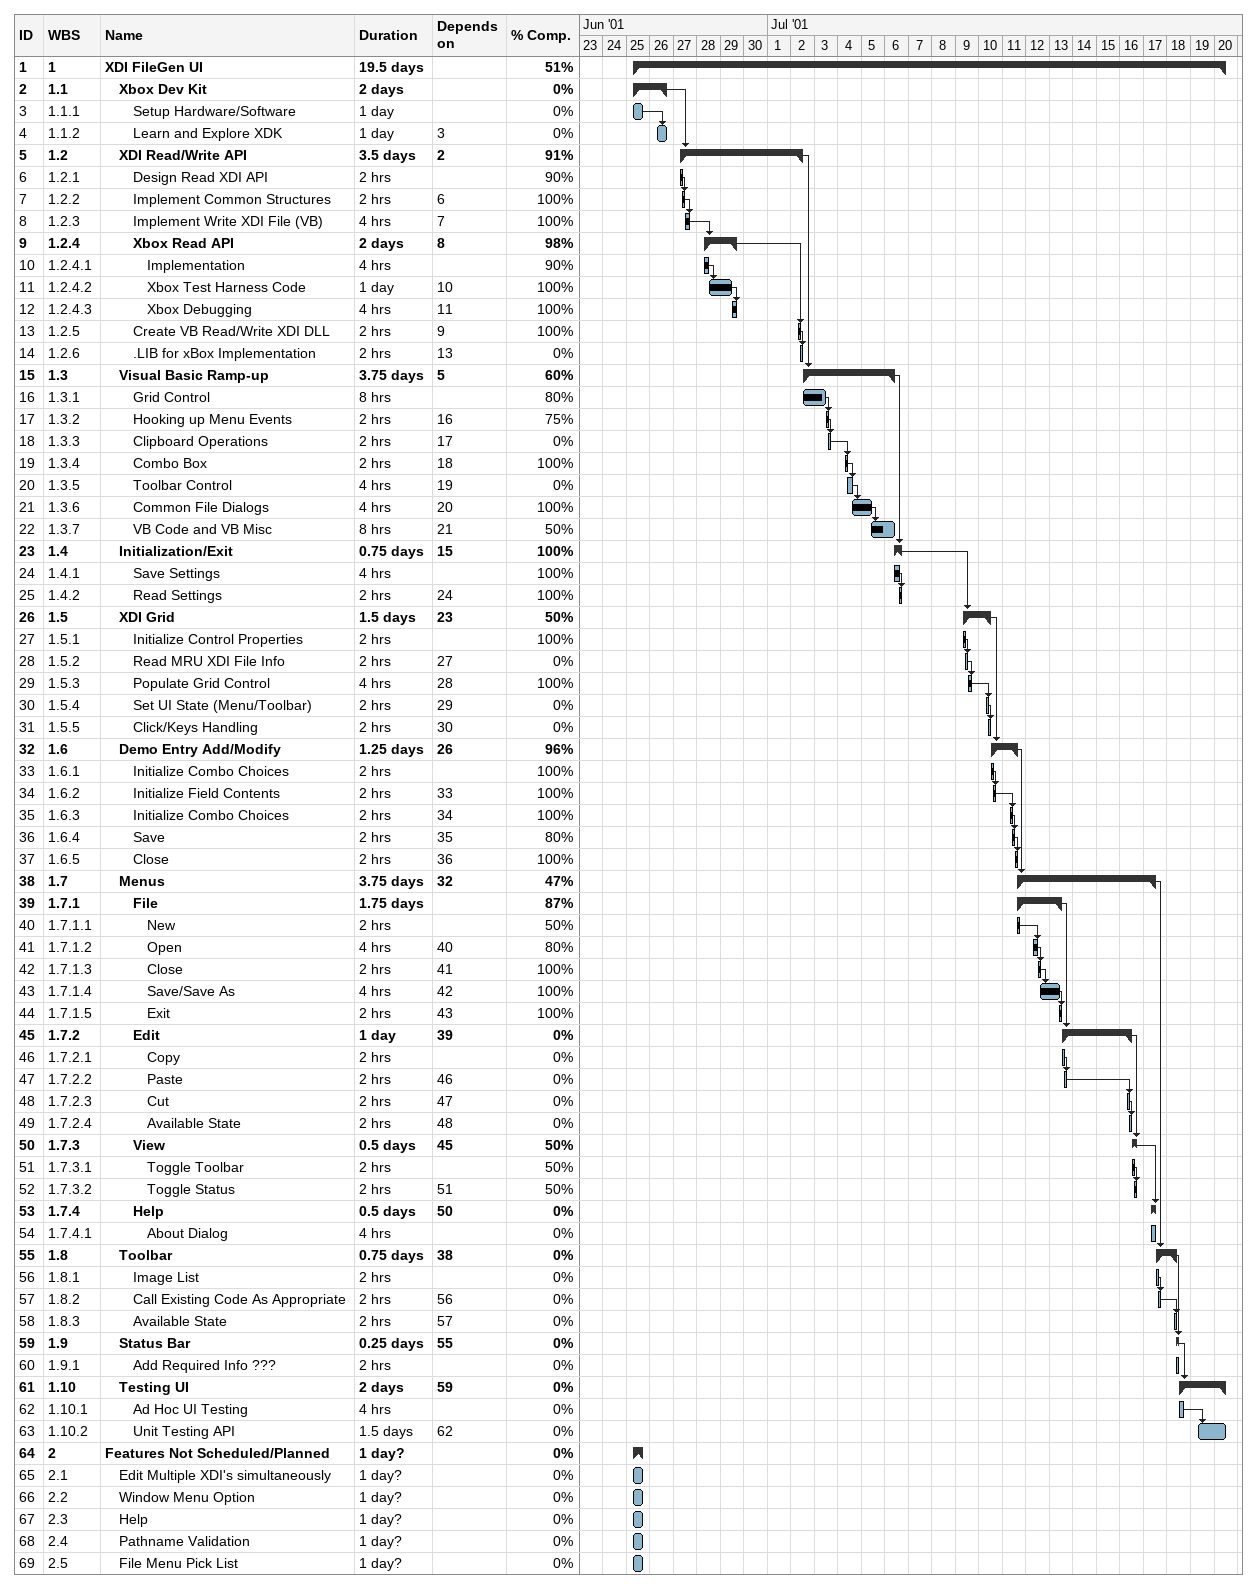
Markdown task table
| ID | WBS | Task | Duration | Start | Finish | Predecessors | % complete |
|---|---|---|---|---|---|---|---|
| 1 | 1 | **XDI FileGen UI** | 19.5d | 2001-06-25 | 2001-07-20 |  | 51 |
| 2 | 1.1 | **Xbox Dev Kit** | 2d | 2001-06-25 | 2001-06-26 |  | 0 |
| 3 | 1.1.1 | Setup Hardware/Software | 1d | 2001-06-25 | 2001-06-25 |  | 0 |
| 4 | 1.1.2 | Learn and Explore XDK | 1d | 2001-06-26 | 2001-06-26 | 3 | 0 |
| 5 | 1.2 | **XDI Read/Write API** | 3.5d | 2001-06-27 | 2001-07-02 | 2 | 91 |
| 6 | 1.2.1 | Design Read XDI API | 2h | 2001-06-27 | 2001-06-27 |  | 90 |
| 7 | 1.2.2 | Implement Common Structures | 2h | 2001-06-27 | 2001-06-27 | 6 | 100 |
| 8 | 1.2.3 | Implement Write XDI File (VB) | 4h | 2001-06-27 | 2001-06-27 | 7 | 100 |
| 9 | 1.2.4 | **Xbox Read API** | 2d | 2001-06-28 | 2001-06-29 | 8 | 98 |
| 10 | 1.2.4.1 | Implementation | 4h | 2001-06-28 | 2001-06-28 |  | 90 |
| 11 | 1.2.4.2 | Xbox Test Harness Code | 1d | 2001-06-28 | 2001-06-29 | 10 | 100 |
| 12 | 1.2.4.3 | Xbox Debugging | 4h | 2001-06-29 | 2001-06-29 | 11 | 100 |
| 13 | 1.2.5 | Create VB Read/Write XDI DLL | 2h | 2001-07-02 | 2001-07-02 | 9 | 100 |
| 14 | 1.2.6 | .LIB for xBox Implementation | 2h | 2001-07-02 | 2001-07-02 | 13 | 0 |
| 15 | 1.3 | **Visual Basic Ramp-up** | 3.75d | 2001-07-02 | 2001-07-06 | 5 | 60 |
| 16 | 1.3.1 | Grid Control | 8h | 2001-07-02 | 2001-07-03 |  | 80 |
| 17 | 1.3.2 | Hooking up Menu Events | 2h | 2001-07-03 | 2001-07-03 | 16 | 75 |
| 18 | 1.3.3 | Clipboard Operations | 2h | 2001-07-03 | 2001-07-03 | 17 | 0 |
| 19 | 1.3.4 | Combo Box | 2h | 2001-07-04 | 2001-07-04 | 18 | 100 |
| 20 | 1.3.5 | Toolbar Control | 4h | 2001-07-04 | 2001-07-04 | 19 | 0 |
| 21 | 1.3.6 | Common File Dialogs | 4h | 2001-07-04 | 2001-07-05 | 20 | 100 |
| 22 | 1.3.7 | VB Code and VB Misc | 8h | 2001-07-05 | 2001-07-06 | 21 | 50 |
| 23 | 1.4 | **Initialization/Exit** | 0.75d | 2001-07-06 | 2001-07-06 | 15 | 100 |
| 24 | 1.4.1 | Save Settings | 4h | 2001-07-06 | 2001-07-06 |  | 100 |
| 25 | 1.4.2 | Read Settings | 2h | 2001-07-06 | 2001-07-06 | 24 | 100 |
| 26 | 1.5 | **XDI Grid** | 1.5d | 2001-07-09 | 2001-07-10 | 23 | 50 |
| 27 | 1.5.1 | Initialize Control Properties | 2h | 2001-07-09 | 2001-07-09 |  | 100 |
| 28 | 1.5.2 | Read MRU XDI File Info | 2h | 2001-07-09 | 2001-07-09 | 27 | 0 |
| 29 | 1.5.3 | Populate Grid Control | 4h | 2001-07-09 | 2001-07-09 | 28 | 100 |
| 30 | 1.5.4 | Set UI State (Menu/Toolbar) | 2h | 2001-07-10 | 2001-07-10 | 29 | 0 |
| 31 | 1.5.5 | Click/Keys Handling | 2h | 2001-07-10 | 2001-07-10 | 30 | 0 |
| 32 | 1.6 | **Demo Entry Add/Modify** | 1.25d | 2001-07-10 | 2001-07-11 | 26 | 96 |
| 33 | 1.6.1 | Initialize Combo Choices | 2h | 2001-07-10 | 2001-07-10 |  | 100 |
| 34 | 1.6.2 | Initialize Field Contents | 2h | 2001-07-10 | 2001-07-10 | 33 | 100 |
| 35 | 1.6.3 | Initialize Combo Choices | 2h | 2001-07-11 | 2001-07-11 | 34 | 100 |
| 36 | 1.6.4 | Save | 2h | 2001-07-11 | 2001-07-11 | 35 | 80 |
| 37 | 1.6.5 | Close | 2h | 2001-07-11 | 2001-07-11 | 36 | 100 |
| 38 | 1.7 | **Menus** | 3.75d | 2001-07-11 | 2001-07-17 | 32 | 47 |
| 39 | 1.7.1 | **File** | 1.75d | 2001-07-11 | 2001-07-13 |  | 87 |
| 40 | 1.7.1.1 | New | 2h | 2001-07-11 | 2001-07-11 |  | 50 |
| 41 | 1.7.1.2 | Open | 4h | 2001-07-12 | 2001-07-12 | 40 | 80 |
| 42 | 1.7.1.3 | Close | 2h | 2001-07-12 | 2001-07-12 | 41 | 100 |
| 43 | 1.7.1.4 | Save/Save As | 4h | 2001-07-12 | 2001-07-13 | 42 | 100 |
| 44 | 1.7.1.5 | Exit | 2h | 2001-07-13 | 2001-07-13 | 43 | 100 |
| 45 | 1.7.2 | **Edit** | 1d | 2001-07-13 | 2001-07-16 | 39 | 0 |
| 46 | 1.7.2.1 | Copy | 2h | 2001-07-13 | 2001-07-13 |  | 0 |
| 47 | 1.7.2.2 | Paste | 2h | 2001-07-13 | 2001-07-13 | 46 | 0 |
| 48 | 1.7.2.3 | Cut | 2h | 2001-07-16 | 2001-07-16 | 47 | 0 |
| 49 | 1.7.2.4 | Available State | 2h | 2001-07-16 | 2001-07-16 | 48 | 0 |
| 50 | 1.7.3 | **View** | 0.5d | 2001-07-16 | 2001-07-16 | 45 | 50 |
| 51 | 1.7.3.1 | Toggle Toolbar | 2h | 2001-07-16 | 2001-07-16 |  | 50 |
| 52 | 1.7.3.2 | Toggle Status | 2h | 2001-07-16 | 2001-07-16 | 51 | 50 |
| 53 | 1.7.4 | **Help** | 0.5d | 2001-07-17 | 2001-07-17 | 50 | 0 |
| 54 | 1.7.4.1 | About Dialog | 4h | 2001-07-17 | 2001-07-17 |  | 0 |
| 55 | 1.8 | **Toolbar** | 0.75d | 2001-07-17 | 2001-07-18 | 38 | 0 |
| 56 | 1.8.1 | Image List | 2h | 2001-07-17 | 2001-07-17 |  | 0 |
| 57 | 1.8.2 | Call Existing Code As Appropriate | 2h | 2001-07-17 | 2001-07-17 | 56 | 0 |
| 58 | 1.8.3 | Available State | 2h | 2001-07-18 | 2001-07-18 | 57 | 0 |
| 59 | 1.9 | **Status Bar** | 0.25d | 2001-07-18 | 2001-07-18 | 55 | 0 |
| 60 | 1.9.1 | Add Required Info ??? | 2h | 2001-07-18 | 2001-07-18 |  | 0 |
| 61 | 1.10 | **Testing UI** | 2d | 2001-07-18 | 2001-07-20 | 59 | 0 |
| 62 | 1.10.1 | Ad Hoc UI Testing | 4h | 2001-07-18 | 2001-07-18 |  | 0 |
| 63 | 1.10.2 | Unit Testing API | 1.5d | 2001-07-19 | 2001-07-20 | 62 | 0 |
| 64 | 2 | **Features Not Scheduled/Planned** | 1d? | 2001-06-25 | 2001-06-25 |  | 0 |
| 65 | 2.1 | Edit Multiple XDI's simultaneously | 1d? | 2001-06-25 | 2001-06-25 |  | 0 |
| 66 | 2.2 | Window Menu Option | 1d? | 2001-06-25 | 2001-06-25 |  | 0 |
| 67 | 2.3 | Help | 1d? | 2001-06-25 | 2001-06-25 |  | 0 |
| 68 | 2.4 | Pathname Validation | 1d? | 2001-06-25 | 2001-06-25 |  | 0 |
| 69 | 2.5 | File Menu Pick List | 1d? | 2001-06-25 | 2001-06-25 |  | 0 |
